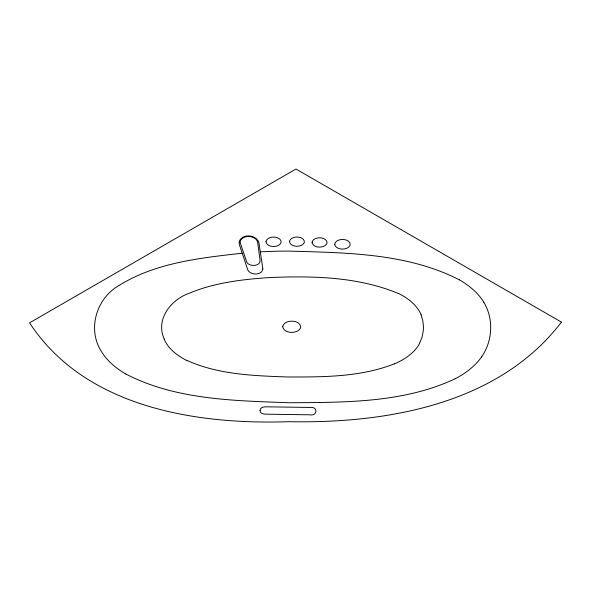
<?xml version="1.0" encoding="UTF-8"?>
<svg xmlns="http://www.w3.org/2000/svg" width="591" height="591" viewBox="0 0 591 591"><rect width="100%" height="100%" fill="white"/><g stroke="black" fill="none" stroke-linecap="round" stroke-linejoin="round"><path stroke-width="0.89" d="M419.433 343.519L421.989 337.417L423.282 330.805A112.46 64.929 0 0 0 423.452 326.845L422.912 321.12L421.073 314.885M481.51 356.964C492.643 341.288 493.899 318.911 483.859 302.385M455.196 378.728C403.793 403.003 345.026 402.36 289.383 402.752C234.309 400.691 175.882 399.996 125.839 374M394.219 363.901C360.547 377.117 323.528 377.058 287.891 376.984C253.864 375.773 218.382 374.657 186.852 360.384M242.221 253.207C200.342 257.927 156.113 262.589 119.485 285.194C96.592 297.82 86.921 329.098 101.438 351.512A103.233 59.602 0 0 0 125.809 374.022M260.328 251.869C269.791 251.345 279.277 251.086 288.755 251.094C346.193 252.808 407.169 252.992 459.451 279.898M398.437 293.52C357.858 276.618 312.661 275.768 269.215 277.578C242.221 279.41 214.718 282.624 189.556 293.129C171.22 299.319 155.167 319.332 164.217 339.012M481.547 356.971A103.233 59.602 0 0 1 455.233 378.75M459.488 279.875A103.233 59.602 0 0 1 483.896 302.378M186.756 360.451A69.974 40.402 0 0 1 164.121 339.027M419.573 343.548A69.974 40.395 0 0 1 394.286 363.953M398.541 293.454A69.974 40.402 0 0 1 421.169 314.87M239.976 242.088L246.417 261.133C247.725 267.184 260.978 266.844 260.033 260.04L257.639 242.155C255.755 234.723 241.409 234.487 239.976 242.088M262.847 268.92C261.865 276.093 248.375 275.509 247.297 268.358L239.348 244.571L239.148 242.406L239.739 240.389A14.775 8.533 0 0 1 239.961 239.99C243.426 234.649 251.685 234.849 256.213 238.683A14.775 8.533 0 0 1 256.612 239.03L258.178 240.929L258.991 243.056L262.847 268.92M260.018 410.486C259.929 413.634 263.822 414.225 266.231 414.18L309.618 414.801C317.603 416.441 318.276 406.18 309.935 407.45L266.548 406.822C264.029 406.704 260.084 407.243 260.018 410.486M265.98 241.763C266.933 247.976 279.491 248.021 281.168 242.236C280.954 235.499 266.999 235.351 265.98 241.763M282.727 326.749C283.85 334.137 298.906 334.196 300.745 327.215C300.339 319.317 283.939 319.177 282.727 326.749M289.516 241.623C290.447 247.703 302.629 247.732 304.387 242.177C304.328 235.484 290.499 235.321 289.516 241.623M312.07 242.45C313.031 248.538 324.917 248.538 327.022 243.241C327.399 236.26 313.06 236.031 312.07 242.45M334.728 244.268C335.695 250.591 348.387 250.628 350.212 244.837C350.153 237.826 335.762 237.73 334.728 244.268M561.45 322.117C498.472 404.421 386.824 423.555 289.243 421.686C195.643 424.877 85.045 407.487 29.55 322.849L295.973 169.026L561.45 322.117"/></g></svg>
